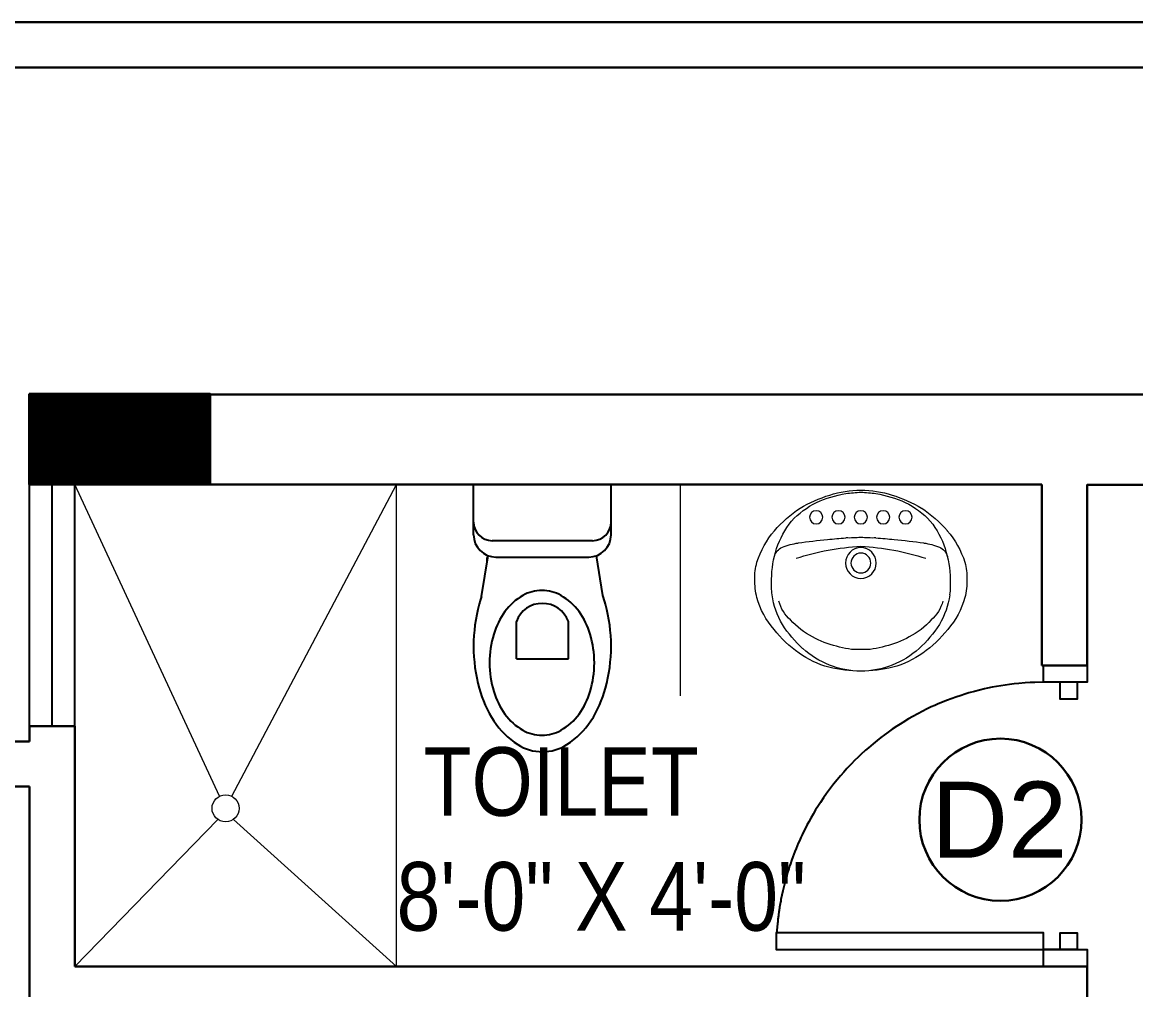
# Model space of a CAD drawing. Extents: x 187966 to 202201, y 659574 to 1343694.
# Drawn here: x 192627.7 to 192738.3, y 665326.1 to 665422.3 of the extents above; entities that cross this region are included whole.
import ezdxf
from ezdxf.lldxf.tags import DXFTag

# ---------------------------------------------------------------- set-up
doc = ezdxf.new("R2010")
doc.units = 0
doc.header["$MEASUREMENT"] = 0
doc.layers.add('A-Door', color=144, linetype='Continuous')
doc.layers.add('ELE', color=7, linetype='Continuous')
for name, color, linetype, lineweight in [('A-Wall', 7, 'Continuous', 30), ('HATCH', 8, 'Continuous', 20), ('P-SANIT', 53, 'Continuous', 9), ('sill', 32, 'Continuous', 25), ('Text', 55, 'Continuous', 25), ('TILE', 252, 'Continuous', 0), ('WINDOW', 147, 'Continuous', 25)]:
    doc.layers.add(name, color=color, linetype=linetype, lineweight=lineweight)
doc.styles.add('jag', font='arial.ttf')
doc.styles.get("Standard").update_dxf_attribs({"font": 'stylu.ttf', "height": 7})
tags = doc.linetypes.add('DASHED', pattern=[0.75, 0.5, -0.25]).pattern_tags.tags
tags[6:7] = [DXFTag(74, 4), DXFTag(75, 0), DXFTag(340, '0'), DXFTag(46, 1.0), DXFTag(50, 0.0), DXFTag(44, 0.0), DXFTag(45, 0.0)]
tags[4:5] = [DXFTag(74, 4), DXFTag(75, 0), DXFTag(340, '0'), DXFTag(46, 1.0), DXFTag(50, 0.0), DXFTag(44, 0.0), DXFTag(45, 0.0)]

# ---------------------------------------------------------------- blocks, each defined once
blk = doc.blocks.new('qwewerer')
at = {"layer": 'ELE', "color": 30}
for p, q in [((5777.8647, -153.8252), (5777.8647, -153.9319)), ((5778.0138, -153.8252), (5778.0138, -153.9319)), ((5778.0724, -154.1163), (5777.8062, -154.1163)), ((5777.7955, -154.1632), (5778.083, -154.1632)), ((5777.7423, -154.1802), (5777.7423, -154.3243)), ((5778.1363, -154.1802), (5778.1363, -154.3243)), ((5778.1363, -154.3243), (5777.7423, -154.3243))]:
    blk.add_line(p, q, dxfattribs=at)
for points in [[(5777.9393, -153.5586, 0.142494), (5777.8688, -153.5791, 0.10717), (5777.8, -153.6472, 0.078641), (5777.7582, -153.7405, 0.066012), (5777.7423, -153.8609, 0.066012), (5777.7582, -153.9814, 0.019964), (5777.766, -154.0063, 0.10717)], [(5778.1136, -154.0031, 0.017373), (5778.1203, -153.9814, 0.066012), (5778.1363, -153.8609, 0.066012), (5778.1203, -153.7405, 0.078641), (5778.0786, -153.6472, 0.10717), (5778.0098, -153.5791, 0.142494), (5777.9393, -153.5586, 0.142494)]]:
    blk.add_lwpolyline(points, format="xyb", dxfattribs=at)
blk.add_lwpolyline([(5777.9404, -153.6057, 0.130744), (5777.8857, -153.6203, 0.106529), (5777.8342, -153.6665, 0.083979), (5777.8023, -153.7312, 0.07291), (5777.7903, -153.8133, 0.07291), (5777.8023, -153.8954, 0.083979), (5777.8342, -153.9601, 0.106529), (5777.8857, -154.0063, 0.130744), (5777.9404, -154.0209, 0.130744), (5777.9952, -154.0063, 0.106529), (5778.0466, -153.9601, 0.083979), (5778.0785, -153.8954, 0.07291), (5778.0906, -153.8133, 0.07291), (5778.0785, -153.7312, 0.083979), (5778.0466, -153.6665, 0.106529), (5777.9952, -153.6203, 0.130744)], format="xyb", close=True, dxfattribs=at)
for points in [[(5778.0138, -153.8252), (5777.8647, -153.8252)], [(5778.1136, -154.0031), (5778.0941, -154.1201)], [(5777.766, -154.0063), (5777.7846, -154.1201)]]:
    blk.add_lwpolyline(points, dxfattribs=at)
for centre, radius, start, end in [((5777.9393, -153.9044), 0.0794, 200.2256, 339.7744), ((5777.8062, -154.1802), 0.0639, 90, 180), ((5778.0724, -154.1802), 0.0639, 0, 90), ((5777.7955, -154.2165), 0.0532, 90, 180), ((5778.083, -154.2165), 0.0532, 0, 90)]:
    blk.add_arc(centre, radius, start, end, dxfattribs=at)
at = {"layer": 'TILE', "linetype": 'Continuous', "lineweight": 5}
for p, q in [((5777.8787, -153.9551), (5777.8787, -153.9559)), ((5778.0984, -154.0945), (5778.0984, -154.1148))]:
    blk.add_line(p, q, dxfattribs=at)
blk = doc.blocks.new('OVALIN PLANTA Nº 2')
at = {"layer": 'P-SANIT'}
for centre, radius in [((-0.1016, -0.162), 0.015), ((-0.0508, -0.162), 0.015), ((0, -0.162), 0.015), ((0.0508, -0.162), 0.015), ((0.1016, -0.162), 0.015), ((0, -0.266), 0.035), ((0, -0.266), 0.0225)]:
    blk.add_circle(centre, radius, dxfattribs=at)
for centre, radius, start, end in [((0.0034, -0.345), 0.2451, 90.7986, 107.628), ((-0.0034, -0.345), 0.2451, 72.372, 89.2014), ((0.0162, -0.3992), 0.3006, 106.8214, 120.9058), ((0.0169, -0.399), 0.2954, 99.9925, 113.5157), ((0.0087, -0.4019), 0.297, 91.669, 98.331), ((-0.0087, -0.4019), 0.297, 81.669, 88.331), ((-0.0169, -0.399), 0.2954, 66.4843, 80.0075), ((-0.0162, -0.3992), 0.3006, 59.0942, 73.1786), ((0.0314, -0.3937), 0.3041, 123.9103, 138.5833), ((-0.0092, -0.3099), 0.2037, 116.7862, 136.849), ((0.0092, -0.3099), 0.2037, 43.151, 63.2138), ((-0.0314, -0.3937), 0.3041, 41.4167, 56.0897), ((0.0027, -0.2979), 0.2049, 141.5769, 161.5925), ((-0.0027, -0.2979), 0.2049, 18.4075, 38.4231), ((-0.0417, -0.3252), 0.2039, 139.4152, 162.642), ((0.0417, -0.3252), 0.2039, 17.358, 40.5848), ((-0.1217, -0.3722), 0.1532, 97.9638, 111.7839), ((0.0716, -1.7537), 1.5482, 95.4652, 97.9638), ((-0.0021, -0.8268), 0.6186, 92.9716, 96.8438), ((-0.0269, 0.1154), 0.3245, 268.7043, 274.7481), ((0.0269, 0.1154), 0.3245, 265.2519, 271.2957), ((0.0021, -0.8268), 0.6186, 83.1562, 87.0284), ((-0.0716, -1.7537), 1.5482, 82.0362, 84.5348), ((0.1217, -0.3722), 0.1532, 68.2161, 82.0362), ((0.0391, -0.3064), 0.2422, 162.407, 179.1897), ((-0.1674, -0.2578), 0.03, 111.7839, 166.7564), ((0.0328, -0.8211), 0.594, 93.1697, 107.6655), ((-0.0328, -0.8211), 0.594, 72.3345, 86.8303), ((0.1674, -0.2578), 0.03, 13.2436, 68.2161), ((-0.0391, -0.3064), 0.2422, 0.8103, 17.593), ((-0.1344, -0.2962), 0.1068, 162.642, 183.6576), ((0.1344, -0.2962), 0.1068, 356.3424, 17.358), ((-0.1066, -0.3091), 0.1345, 177.3925, 195.3301), ((-0.0279, -0.3153), 0.1755, 175.9697, 187.6164), ((0.0279, -0.3153), 0.1755, 352.3836, 4.0303), ((0.1066, -0.3091), 0.1345, 344.6699, 2.6075), ((-0.0596, -0.2962), 0.1833, 195.3301, 221.2175), ((-0.0259, -0.3151), 0.1776, 187.6164, 210.8024), ((-0.0995, -0.3288), 0.0902, 195.555, 227.7101), ((0.0995, -0.3288), 0.0902, 312.2899, 344.445), ((0.0259, -0.3151), 0.1776, 329.1976, 352.3836), ((0.0596, -0.2962), 0.1833, 318.7825, 344.6699), ((-0.031, -0.2788), 0.1741, 222.0906, 243.055), ((0.031, -0.2788), 0.1741, 296.945, 317.9094), ((0.0069, -0.2583), 0.2587, 217.8305, 235.1979), ((0.0739, -0.241), 0.3015, 213.186, 226.814), ((-0.0739, -0.241), 0.3015, 313.186, 326.814), ((-0.0069, -0.2583), 0.2587, 304.8021, 322.1695), ((-0.01, -0.258), 0.2024, 240.4039, 257.0248), ((-0.0057, -0.3022), 0.1609, 252.0048, 272.03), ((0.0057, -0.3022), 0.1609, 267.97, 287.9952), ((0.01, -0.258), 0.2024, 282.9752, 299.5961), ((-0.0155, -0.2956), 0.2153, 234.441, 254.5665), ((0.0049, -0.306), 0.2069, 228.423, 248.4383), ((-0.0049, -0.306), 0.2069, 291.5617, 311.577), ((0.0155, -0.2956), 0.2153, 285.4335, 305.559), ((0, -0.2078), 0.3042, 256.1489, 270.0051), ((0.0028, -0.3035), 0.2085, 249.2189, 269.2227), ((-0.0028, -0.3035), 0.2085, 270.7773, 290.7811), ((0, -0.2078), 0.3042, 269.9949, 283.8511)]:
    blk.add_arc(centre, radius, start, end, dxfattribs=at)
blk = doc.blocks.new('EGVSVS')
at = {"layer": 'A-Wall'}
h = blk.add_hatch(dxfattribs=at)
h.set_pattern_fill('ANSI31', color=256, style=0)
h.set_pattern_definition([(45, (0, 0), (-0.088388347648, 0.088388347648), [])])
h.paths.add_polyline_path([(188258.49, 672097.51), (188258.49, 672106.51), (188240.49, 672106.51), (188240.49, 672097.51)])
blk.add_lwpolyline([(188240.49, 672106.51), (188258.49, 672106.51), (188258.49, 672097.51), (188240.49, 672097.51)], close=True, dxfattribs=at)

msp = doc.modelspace()

# ---------------------------------------------------------------- linework, layer by layer
at = {"layer": 'A-Door'}
msp.add_lwpolyline([(192733.51, 665358.35), (192733.51, 665356.69), (192729.19, 665356.69), (192729.19, 665358.35), (192733.51, 665358.35), (192733.51, 665356.69), (192732.52, 665356.69), (192732.52, 665355.03), (192730.85, 665355.03), (192730.85, 665356.69), (192729.19, 665356.69), (192728.32, 665356.68), (192727.84, 665356.66), (192727.36, 665356.63), (192726.72, 665356.58), (192726.25, 665356.53), (192725.8, 665356.48), (192725.37, 665356.42), (192724.94, 665356.35), (192724.5, 665356.28), (192724.08, 665356.2), (192723.61, 665356.1), (192723.31, 665356.04), (192722.81, 665355.91), (192722.31, 665355.79), (192721.76, 665355.63), (192721.37, 665355.52), (192720.99, 665355.39), (192720.46, 665355.22), (192720.1, 665355.09), (192719.53, 665354.88), (192719.14, 665354.72), (192718.72, 665354.54), (192718.38, 665354.39), (192718.03, 665354.24), (192717.56, 665354.01), (192717.19, 665353.83), (192716.69, 665353.57), (192716.18, 665353.29), (192715.77, 665353.06), (192715.19, 665352.7), (192714.93, 665352.54), (192714.61, 665352.33), (192714.15, 665352.03), (192713.74, 665351.74), (192713.39, 665351.48), (192713.02, 665351.2), (192712.65, 665350.92), (192712.24, 665350.59), (192711.78, 665350.19), (192711.48, 665349.93), (192711.03, 665349.52), (192710.76, 665349.26), (192710.4, 665348.91), (192710.1, 665348.6), (192709.87, 665348.36), (192709.63, 665348.11), (192709.33, 665347.77), (192708.99, 665347.38), (192708.66, 665346.99), (192708.3, 665346.55), (192707.91, 665346.03), (192707.61, 665345.63), (192707.3, 665345.19), (192707, 665344.75), (192706.8, 665344.43), (192706.53, 665344), (192706.27, 665343.57), (192706.04, 665343.17), (192705.84, 665342.81), (192705.67, 665342.5), (192705.49, 665342.13), (192705.33, 665341.82), (192705.19, 665341.53), (192705.06, 665341.26), (192704.92, 665340.93), (192704.81, 665340.69), (192704.7, 665340.44), (192704.59, 665340.17), (192704.47, 665339.88), (192704.37, 665339.61), (192704.27, 665339.35), (192704.13, 665338.96), (192704.13, 665338.96), (192704.02, 665338.64), (192703.94, 665338.4), (192703.86, 665338.16), (192703.86, 665338.16), (192703.74, 665337.78), (192703.67, 665337.54), (192703.67, 665337.54), (192703.6, 665337.28), (192703.6, 665337.28), (192703.53, 665337.03), (192703.53, 665337.03), (192703.46, 665336.77), (192703.46, 665336.77), (192703.36, 665336.37), (192703.36, 665336.37), (192703.27, 665335.96), (192703.27, 665335.96), (192703.17, 665335.52), (192703.08, 665335.09), (192703.06, 665334.94), (192703.04, 665334.83), (192703, 665334.65), (192702.98, 665334.51), (192702.95, 665334.32), (192702.93, 665334.23), (192702.91, 665334.08), (192702.9, 665333.99), (192702.88, 665333.89), (192702.87, 665333.76), (192702.85, 665333.65), (192702.84, 665333.57), (192702.83, 665333.48), (192702.82, 665333.38), (192702.8, 665333.28), (192702.79, 665333.16), (192702.78, 665333.05), (192702.76, 665332.86), (192702.74, 665332.72), (192702.73, 665332.59), (192702.72, 665332.43), (192702.71, 665332.35), (192702.7, 665332.24), (192702.69, 665332.11), (192702.68, 665331.99), (192702.68, 665331.9), (192702.61, 665331.78), (192702.61, 665330.11), (192733.51, 665330.11), (192733.51, 665328.45), (192729.19, 665328.45), (192729.19, 665330.11), (192730.85, 665330.11), (192730.85, 665331.78), (192732.52, 665331.78), (192732.52, 665330.11), (192729.19, 665330.11), (192729.19, 665331.78), (192702.61, 665331.78)], dxfattribs=at)
at = {"layer": 'A-Wall'}
for p, q in [((192260.21, 665422.32), (192991.18, 665422.32)), ((192269.21, 665417.82), (192991.18, 665417.82)), ((192628.38, 665376.36), (192628.38, 665380.84)), ((192628.38, 665376.36), (192729.01, 665376.36)), ((192729.01, 665358.35), (192729.01, 665376.36)), ((192733.51, 665358.35), (192733.51, 665376.36)), ((192733.51, 665376.32), (192898.31, 665376.32)), ((192729.01, 665358.35), (192733.51, 665358.35)), ((192628.38, 665352.32), (192632.88, 665352.32)), ((192628.38, 665352.32), (192628.38, 665350.82)), ((192632.88, 665352.32), (192632.88, 665350.82)), ((192609.13, 665350.82), (192628.38, 665350.82)), ((192632.88, 665328.45), (192632.88, 665350.82)), ((192609.13, 665346.32), (192628.38, 665346.32)), ((192628.38, 665247.6), (192628.38, 665346.32)), ((192733.51, 665328.45), (192632.88, 665328.45))]:
    msp.add_line(p, q, dxfattribs=at)
for points in [[(192907.31, 665385.32), (192628.38, 665385.32)], [(192733.51, 665328.45), (192733.51, 665323.95)]]:
    msp.add_lwpolyline(points, dxfattribs=at)
at = {"layer": 'ELE', "linetype": 'ByBlock', "lineweight": 30}
msp.add_circle((192724.9, 665343.03), 8.06, dxfattribs=at)
at = {"layer": 'HATCH', "linetype": 'DASHED', "ltscale": 10}
for p, q in [((192647.27, 665345.37), (192632.88, 665376.36)), ((192648.49, 665345.37), (192664.88, 665376.36)), ((192647.1, 665343.06), (192632.88, 665328.45)), ((192648.66, 665343.06), (192664.88, 665328.45))]:
    msp.add_line(p, q, dxfattribs=at)
at = {"layer": 'HATCH'}
for p, q in [((192664.88, 665328.45), (192664.88, 665376.36)), ((192693.1, 665355.35), (192693.1, 665376.36))]:
    msp.add_line(p, q, dxfattribs=at)
at = {"layer": 'HATCH', "linetype": 'DASHED', "ltscale": 10}
msp.add_circle((192647.88, 665344.16), 1.35, dxfattribs=at)
at = {"layer": 'sill'}
for p, q in [((192628.38, 665350.82), (192628.38, 665376.36)), ((192632.88, 665350.82), (192632.88, 665376.36))]:
    msp.add_line(p, q, dxfattribs=at)
at = {"layer": 'WINDOW'}
msp.add_line((192630.65, 665352.32), (192630.65, 665376.36), dxfattribs=at)

# ---------------------------------------------------------------- block references
at = {"layer": 'A-Wall'}
msp.add_blockref('EGVSVS', (4387.87, -6721.14), dxfattribs=at)
at = {"layer": 'ELE', "xscale": 34.69827985391021, "yscale": 34.69827985391021, "zscale": 34.69827985391021, "rotation": 180}
msp.add_blockref('qwewerer', (393163.92, 660021.57), dxfattribs=at)
at = {"layer": 'P-SANIT', "xscale": -43.70907628163695, "yscale": 43.70907628163695, "zscale": 43.70907628163695}
msp.add_blockref('OVALIN PLANTA Nº 2', (192711.03, 665380.18), dxfattribs=at)

# ---------------------------------------------------------------- texts
at = {"layer": 'Text', "char_height": 6.8219, "attachment_point": 4}
for s, insert, width in [('{\\fArial Narrow|b0|i0|c0|p15;TOILET}', (192667.56, 665346.78), 48.6575), ('{\\fArial Narrow|b0|i0|c0|p15;8\'-0" X 4\'-0"}', (192664.88, 665335.36), 104.3014)]:
    msp.add_mtext(s, dxfattribs=dict(at, insert=insert, width=width))
at = {"layer": 'Text', "insert": (192718.02, 665346.82), "char_height": 7.5716, "width": 212.5439, "attachment_point": 1, "style": 'jag'}
msp.add_mtext('D2{\\H0.8193x; }^I', dxfattribs=at)

doc.saveas('drawing.dxf')
